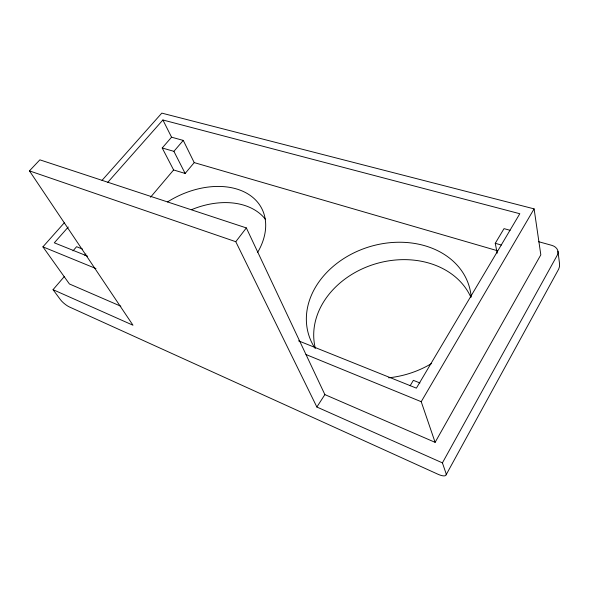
<?xml version="1.0" encoding="UTF-8"?>
<svg xmlns="http://www.w3.org/2000/svg" width="589" height="589" viewBox="0 0 589 589"><rect width="100%" height="100%" fill="white"/><g stroke="black" fill="none" stroke-linecap="round" stroke-linejoin="round"><path stroke-width="0.88" d="M446.175 474.719L558.681 269.114L559.469 266.699L559.521 263.636L557.96 251.245M64.429 276.41L53.047 289.67L60.387 299.617A8.334 2.194 39.1 0 0 69.495 307.002L437.944 474.233A11.596 3.755 31.7 0 0 446.057 473.519L442.42 462.873L557.231 255.265A10.388 7.731 -4.6 0 0 551.679 245.318L538.405 241.637M53.047 289.67L132.989 325.231L29.45 170.876L39.868 159.84L246.349 227.921L324.87 394.601L435.116 442.346L540.82 254.831L534.098 208.867L161.806 113.117L102.059 180.322M435.116 442.346L421.216 401.698L534.098 208.867M410.135 385.751L413.36 380.347L419.95 382.96M497.19 253.189L495.253 243.301L504.015 228.635L510.081 230.299M442.42 462.873L316.867 407.021L324.87 394.601M316.867 407.021L235.784 241.704L246.349 227.921M171.568 137.193L162.211 147.986L173.608 169.963L185.152 173.446L194.215 162.608L183.267 140.41L171.568 137.193L162.895 119.979L107.691 182.428M150.541 197.212L173.608 169.963M84.772 255.317L85.913 253.977M162.211 147.986L173.902 151.336L183.267 140.41M72.977 250.87L76.592 246.703L82.394 249.007M68.258 227.03L54.306 242.815L87.614 256.186M120.841 306.236L69.406 283.957L42.916 246.843L64.26 222.841M162.895 119.979L519.807 213.726L416.386 388.144L298.542 340.847M495.253 243.301L501.342 245.039M194.215 162.608L497.182 250.656M29.45 170.876L235.784 241.704M42.916 246.843L95.97 268.562M306 354.534L421.216 401.698M173.902 151.336L185.152 173.446M167.497 201.939A72.425 49.94 -28.1 0 1 246.541 193.126A72.425 49.94 -28.1 0 1 257.629 252.416M191.683 209.618A71.107 50.013 -28.3 0 1 265.308 219.145M431.597 363.501A83.822 66.439 -16.8 0 1 388.652 377.814M314.85 347.996A83.822 66.439 -16.8 0 1 367.249 247.454A83.822 66.439 -16.8 0 1 471.156 296.738M315.358 348.379A82.077 66.159 -16.3 0 1 372.955 264.652A82.077 66.159 -16.3 0 1 470.935 297.379"/></g></svg>
